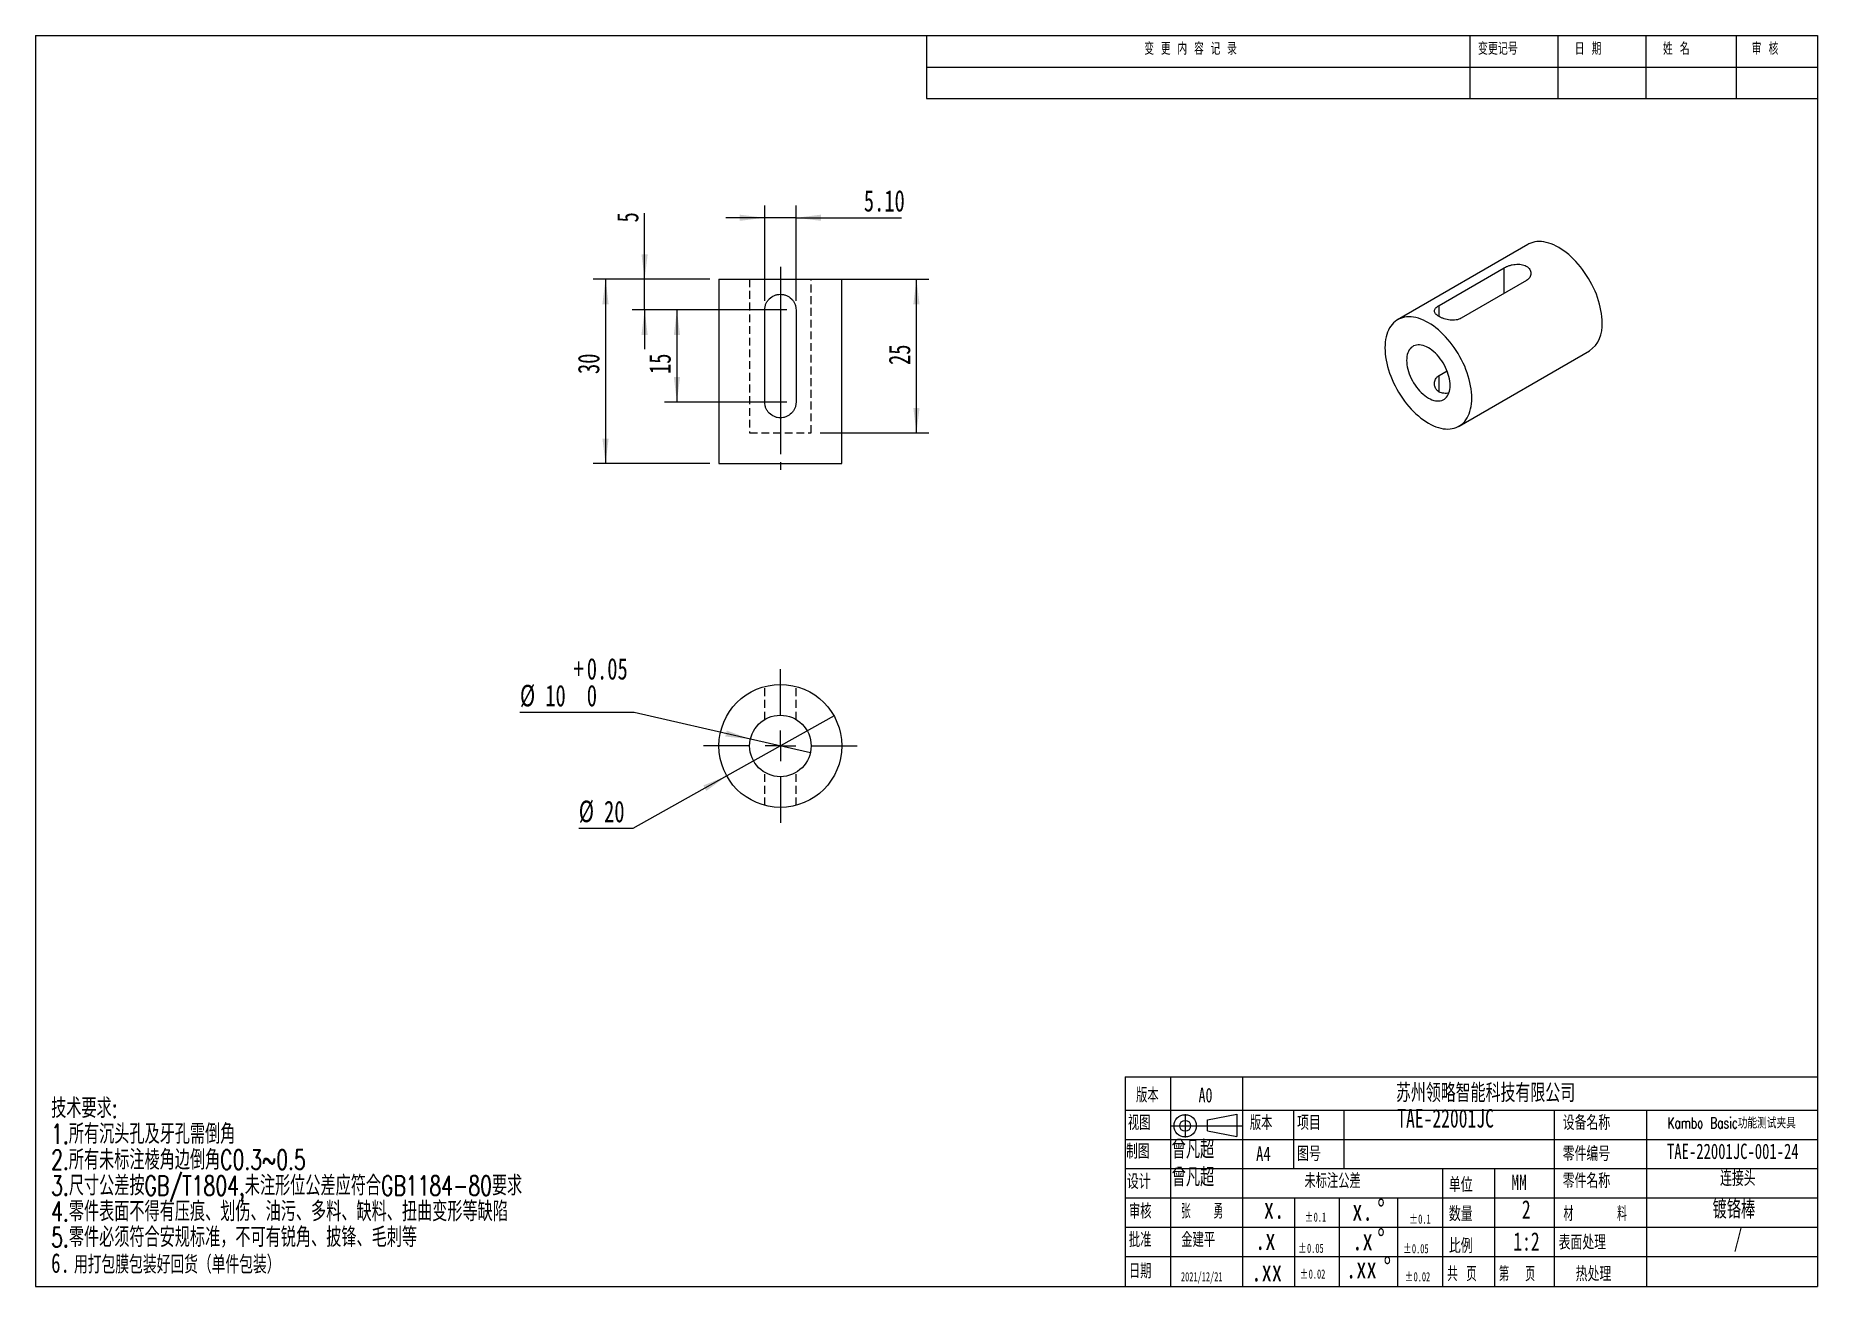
# Model space of a CAD drawing. Extents: x 2 to 292, y 3 to 207.
import ezdxf

# ---------------------------------------------------------------- set-up
doc = ezdxf.new("R2010")
doc.units = 0
for name, pattern in [('SLD-中心线', [34.29, 30.48, -1.27, 1.27, -1.27]), ('SLD-实线', [0]), ('SLD-虚线', [1.905, 1.27, -0.635])]:
    doc.linetypes.add(name, pattern=pattern)
doc.layers.get('0').update_dxf_attribs({"linetype": 'CONTINUOUS'})
for name, color, linetype in [('FORMAT', 7, 'SLD-实线'), ('图层1', 5, 'SLD-中心线'), ('图层7', 7, 'SLD-实线'), ('图框', 7, 'SLD-实线'), ('粗实线', 7, 'SLD-实线')]:
    doc.layers.add(name, color=color, linetype=linetype)
doc.styles.add('SLDTEXTSTYLE0', font='TXT', dxfattribs={"width": 0.7, "bigfont": 'bigfont'})
doc.styles.add('SLDTEXTSTYLE1', font='TXT', dxfattribs={"width": 0.736842, "bigfont": 'bigfont'})
doc.styles.add('SLDTEXTSTYLE2', font='TXT', dxfattribs={"width": 0.7})
doc.styles.add('SLDTEXTSTYLE3', font='TXT', dxfattribs={"width": 0.663})
doc.styles.add('SLDTEXTSTYLE4', font='TXT', dxfattribs={"width": 0.559211, "bigfont": 'bigfont'})
doc.styles.add('SLDTEXTSTYLE5', font='TXT', dxfattribs={"width": 0.736842})
doc.styles.add('SLDTEXTSTYLE6', font='TXT', dxfattribs={"width": 0.629187, "bigfont": 'bigfont'})
doc.styles.add('SLDTEXTSTYLE7', font='TXT', dxfattribs={"width": 0.657895, "bigfont": 'bigfont'})
doc.styles.add('SLDTEXTSTYLE8', font='TXT', dxfattribs={"width": 0.618421, "bigfont": 'bigfont'})
doc.styles.add('SLDTEXTSTYLE9', font='TXT', dxfattribs={"width": 0.58, "bigfont": 'bigfont'})
doc.dimstyles.new('SLDDIMSTYLE0', dxfattribs={"dimtxt": 3.5, "dimasz": 4.08, "dimexe": 0, "dimexo": 0.0625, "dimgap": 0.875, "dimtad": 0, "dimtih": 1, "dimtoh": 1, "dimrnd": 1e-09, "dimzin": 12, "dimtxsty": 'SLDTEXTSTYLE2', "dimblk1": 'NONE', "dimsah": 1, "dimcen": 0, "dimazin": 3, "dimtfac": 1, "dimtmove": 0, "dimatfit": 3, "dimtolj": 1, "dimtzin": 12})
doc.dimstyles.new('SLDDIMSTYLE1', dxfattribs={"dimtxt": 3.5, "dimasz": 4.08, "dimexe": 0, "dimexo": 0.0625, "dimgap": 0.875, "dimtad": 0, "dimtih": 1, "dimtoh": 1, "dimrnd": 1e-09, "dimzin": 12, "dimtxsty": 'SLDTEXTSTYLE2', "dimblk1": 'NONE', "dimsah": 1, "dimcen": 0, "dimazin": 3, "dimtol": 1, "dimtp": 0.05, "dimtfac": 1, "dimtmove": 0, "dimatfit": 3, "dimtolj": 1})
doc.dimstyles.new('SLDDIMSTYLE2', dxfattribs={"dimtxt": 3.5, "dimasz": 4.08, "dimexe": 0, "dimexo": 0.0625, "dimgap": 0.875, "dimtad": 2, "dimrnd": 1e-09, "dimzin": 12, "dimtxsty": 'SLDTEXTSTYLE2', "dimsah": 1, "dimcen": 0.09, "dimazin": 3, "dimtfac": 1, "dimtofl": 0, "dimtmove": 0, "dimatfit": 3, "dimtolj": 1, "dimtzin": 12})
doc.dimstyles.new('SLDDIMSTYLE3', dxfattribs={"dimtxt": 3.5, "dimasz": 4.08, "dimexe": 0, "dimexo": 0.0625, "dimgap": 0.875, "dimtad": 2, "dimrnd": 1e-09, "dimzin": 12, "dimtxsty": 'SLDTEXTSTYLE2', "dimsah": 1, "dimcen": 0.09, "dimazin": 3, "dimtfac": 1, "dimtmove": 0, "dimatfit": 3, "dimtolj": 1, "dimtzin": 12})
doc.dimstyles.new('SLDDIMSTYLE4', dxfattribs={"dimtxt": 3.5, "dimasz": 4.08, "dimexe": 0, "dimexo": 0.0625, "dimgap": 0.875, "dimtad": 2, "dimrnd": 1e-09, "dimzin": 4, "dimtxsty": 'SLDTEXTSTYLE2', "dimsah": 1, "dimcen": 0.09, "dimazin": 3, "dimtfac": 1, "dimtmove": 0, "dimatfit": 3, "dimtolj": 1, "dimtzin": 12})

# ---------------------------------------------------------------- blocks, each defined once
blk = doc.blocks.new('SW_NOTE_0')
at = {"layer": '图层7', "color": 0, "char_height": 1.5, "attachment_point": 1, "style": 'SLDTEXTSTYLE3'}
for s, insert in [('%%p', (0, 1.93)), ('0.05', (1.44, 1.93))]:
    blk.add_mtext(s, dxfattribs=dict(at, insert=insert))
blk = doc.blocks.new('SW_NOTE_1')
at = {"layer": '图层7', "color": 0, "char_height": 1.5, "attachment_point": 1, "style": 'SLDTEXTSTYLE3'}
for s, insert in [('%%p', (0, 1.93)), ('0.02', (1.44, 1.93))]:
    blk.add_mtext(s, dxfattribs=dict(at, insert=insert))
blk = doc.blocks.new('SW_NOTE_2')
at = {"layer": '图层7', "color": 0, "char_height": 1.5, "attachment_point": 1, "style": 'SLDTEXTSTYLE3'}
for s, insert in [('%%p', (0, 1.93)), ('0.1', (1.44, 1.93))]:
    blk.add_mtext(s, dxfattribs=dict(at, insert=insert))
blk = doc.blocks.new('SW_NOTE_3')
at = {"layer": '图层7', "color": 0, "attachment_point": 1}
for s, insert, char_height, style in [('\\M+18B5A术\\M+19776\\M+18B81:', (0, 4.13), 3.2, 'SLDTEXTSTYLE0'), ('1.\\M+18F8A\\M+1974C沉头\\M+18D45\\M+18B79\\M+189E5\\M+18D45\\M+18EF9\\M+1937C\\M+18A70', (0, -0.07), 3.2, 'SLDTEXTSTYLE0'), ('2.\\M+18F8A\\M+1974C\\M+196A2标\\M+1928D棱\\M+18A70边\\M+1937C\\M+18A70C0.3~0.5', (0, -4.27), 3.2, 'SLDTEXTSTYLE0'), ('3.\\M+18EDA\\M+190A1\\M+18CF6\\M+18DB7\\M+188C2GB/T1804,\\M+196A2\\M+1928D\\M+18C60\\M+188CA\\M+18CF6\\M+18DB7应\\M+19584\\M+18D87GB1184-80\\M+19776\\M+18B81', (0, -8.47), 3.2, 'SLDTEXTSTYLE0'), ('4.\\M+197EB\\M+18C8F\\M+1955C\\M+196CA\\M+19573\\M+193BE\\M+1974C压\\M+18DAD\\M+18141划伤\\M+18141\\M+196FB污\\M+18141\\M+191BD\\M+197BF\\M+18141\\M+1E39E\\M+197BF\\M+18141扭\\M+18BC8变\\M+18C60\\M+19399\\M+1E39E\\M+1E89C', (0, -12.67), 3.2, 'SLDTEXTSTYLE0'), ('5.\\M+197EB\\M+18C8F\\M+1954B须\\M+19584\\M+18D87\\M+188C0规标\\M+18F79\\M+18143\\M+19573\\M+189C2\\M+1974C锐\\M+18A70\\M+18141\\M+194E2锋\\M+18141\\M+196D1\\M+18E68\\M+19399', (0, -16.87), 3.2, 'SLDTEXTSTYLE0'), ('6.', (0, -21.07), 3.2, 'SLDTEXTSTYLE2'), ('\\M+19770\\M+191C5\\M+195EF\\M+1968C\\M+195EF\\M+19195\\M+18D44\\M+189F1货\\M+18169单\\M+18C8F\\M+195EF\\M+19195\\M+1816A', (3.72, -21.47), 2.91042, 'SLDTEXTSTYLE0')]:
    blk.add_mtext(s, dxfattribs=dict(at, insert=insert, char_height=char_height, style=style))
blk = doc.blocks.new('SW_NOTE_4')
at = {"layer": '图层7', "color": 0, "char_height": 3.5, "attachment_point": 1, "style": 'SLDTEXTSTYLE2'}
for s, insert in [('.x', (0, 4.51)), ('%%d', (4.07, 4.51))]:
    blk.add_mtext(s, dxfattribs=dict(at, insert=insert))
blk = doc.blocks.new('SW_NOTE_5')
at = {"layer": '图层7', "color": 0, "char_height": 3.5, "attachment_point": 1, "style": 'SLDTEXTSTYLE2'}
for s, insert in [('x.', (0, 4.51)), ('%%d', (4.07, 4.51))]:
    blk.add_mtext(s, dxfattribs=dict(at, insert=insert))
blk = doc.blocks.new('SW_NOTE_6')
at = {"layer": '图层7', "color": 0, "char_height": 3.5, "attachment_point": 1, "style": 'SLDTEXTSTYLE2'}
for s, insert in [('.xx', (0, 4.51)), ('%%d', (6.11, 4.51))]:
    blk.add_mtext(s, dxfattribs=dict(at, insert=insert))
blk = doc.blocks.new('SW_NOTE_7')
at = {"layer": '图层7', "color": 0, "char_height": 1.5, "attachment_point": 1, "style": 'SLDTEXTSTYLE3'}
for s, insert in [('%%p', (0, 1.93)), ('0.1', (1.44, 1.93))]:
    blk.add_mtext(s, dxfattribs=dict(at, insert=insert))
blk = doc.blocks.new('SW_NOTE_8')
at = {"layer": '图层7', "color": 0, "char_height": 1.5, "attachment_point": 1, "style": 'SLDTEXTSTYLE3'}
for s, insert in [('%%p', (0, 1.93)), ('0.05', (1.44, 1.93))]:
    blk.add_mtext(s, dxfattribs=dict(at, insert=insert))
blk = doc.blocks.new('SW_NOTE_9')
at = {"layer": '图层7', "color": 0, "char_height": 1.5, "attachment_point": 1, "style": 'SLDTEXTSTYLE3'}
for s, insert in [('%%p', (0, 1.93)), ('0.02', (1.44, 1.93))]:
    blk.add_mtext(s, dxfattribs=dict(at, insert=insert))
blk = doc.blocks.new('_D')
at = {"layer": '图框', "color": 5}
for p, q in [((132.15, 95.89), (114.69, 86.14)), ((114.69, 86.14), (99.38, 77.59)), ((99.38, 77.59), (90.61, 77.59))]:
    blk.add_line(p, q, dxfattribs=at)
blk.add_solid([(114.69, 86.14), (110.88, 84.59), (111.37, 83.7)], dxfattribs=at)
at = {"layer": '图框', "color": 5, "char_height": 3.5, "attachment_point": 1, "style": 'SLDTEXTSTYLE2'}
for s, insert in [('%%c', (90.61, 82.12)), ('20', (94.72, 82.1))]:
    blk.add_mtext(s, dxfattribs=dict(at, insert=insert))
blk = doc.blocks.new('_NONE')
blk = doc.blocks.new('_D_1')
at = {"layer": '图框', "color": 5}
for p, q in [((99.63, 96.44), (81.03, 96.44)), ((118.55, 92.12), (99.63, 96.44)), ((128.3, 89.9), (118.55, 92.12))]:
    blk.add_line(p, q, dxfattribs=at)
blk.add_solid([(118.55, 92.12), (114.68, 93.53), (114.45, 92.54)], dxfattribs=at)
at = {"layer": '图框', "color": 5, "char_height": 3.5, "attachment_point": 1, "style": 'SLDTEXTSTYLE2'}
for s, insert in [('+', (89.75, 105.32)), ('0.05', (91.91, 105.32)), ('%%c', (81.03, 100.96)), ('10', (85.15, 100.95)), ('0', (91.91, 100.96))]:
    blk.add_mtext(s, dxfattribs=dict(at, insert=insert))
blk = doc.blocks.new('SW_CENTERMARKSYMBOL_0')
at = {"layer": '图框', "color": 0}
for p, q in [((0, 5), (0, 12.5)), ((-5, 0), (-12.5, 0)), ((0, 0), (-2.5, 0)), ((0, 0), (0, 2.5)), ((0, 0), (0, -2.5)), ((0, 0), (2.5, 0)), ((5, 0), (12.5, 0)), ((0, -5), (0, -12.5))]:
    blk.add_line(p, q, dxfattribs=at)
blk = doc.blocks.new('_D_2')
at = {"layer": '图框', "color": 5}
for p, q in [((111.92, 166.94), (92.96, 166.94)), ((94.96, 166.94), (94.96, 136.94)), ((111.92, 136.94), (92.96, 136.94))]:
    blk.add_line(p, q, dxfattribs=at)
for points in [[(94.96, 166.94), (94.45, 162.86), (95.47, 162.86)], [(94.96, 136.94), (95.47, 141.02), (94.45, 141.02)]]:
    blk.add_solid(points, dxfattribs=at)
at = {"layer": '图框', "color": 5, "insert": (90.45, 151.52), "char_height": 3.5, "attachment_point": 1, "rotation": 90, "style": 'SLDTEXTSTYLE2'}
blk.add_mtext('30', dxfattribs=at)
blk = doc.blocks.new('_D_3')
at = {"layer": '图框', "color": 5}
for p, q in [((101.32, 166.94), (101.32, 177.71)), ((111.92, 166.94), (99.32, 166.94)), ((101.32, 161.94), (101.32, 166.94)), ((124.47, 161.94), (99.32, 161.94)), ((101.32, 161.94), (101.32, 155.59))]:
    blk.add_line(p, q, dxfattribs=at)
for points in [[(101.32, 166.94), (101.83, 171.02), (100.81, 171.02)], [(101.32, 161.94), (100.81, 157.86), (101.83, 157.86)]]:
    blk.add_solid(points, dxfattribs=at)
at = {"layer": '图框', "color": 5, "insert": (96.81, 176.18), "char_height": 3.5, "attachment_point": 1, "rotation": 90, "style": 'SLDTEXTSTYLE2'}
blk.add_mtext('5', dxfattribs=at)
blk = doc.blocks.new('_D_4')
at = {"layer": '图框', "color": 5}
for p, q in [((124.47, 161.94), (104.58, 161.94)), ((106.58, 161.94), (106.58, 146.94)), ((124.47, 146.94), (104.58, 146.94))]:
    blk.add_line(p, q, dxfattribs=at)
for points in [[(106.58, 161.94), (106.08, 157.86), (107.09, 157.86)], [(106.58, 146.94), (107.09, 151.02), (106.08, 151.02)]]:
    blk.add_solid(points, dxfattribs=at)
at = {"layer": '图框', "color": 5, "insert": (102.07, 151.52), "char_height": 3.5, "attachment_point": 1, "rotation": 90, "style": 'SLDTEXTSTYLE2'}
blk.add_mtext('15', dxfattribs=at)
blk = doc.blocks.new('_D_5')
at = {"layer": '图框', "color": 5}
for p, q in [((120.87, 176.94), (114.52, 176.94)), ((120.87, 163.44), (120.87, 178.94)), ((125.97, 176.94), (120.87, 176.94)), ((125.97, 163.44), (125.97, 178.94)), ((125.97, 176.94), (143.14, 176.94))]:
    blk.add_line(p, q, dxfattribs=at)
for points in [[(120.87, 176.94), (116.79, 177.45), (116.79, 176.44)], [(125.97, 176.94), (130.05, 176.44), (130.05, 177.45)]]:
    blk.add_solid(points, dxfattribs=at)
at = {"layer": '图框', "color": 5, "insert": (137, 181.46), "char_height": 3.5, "attachment_point": 1, "style": 'SLDTEXTSTYLE2'}
blk.add_mtext('5.10', dxfattribs=at)
blk = doc.blocks.new('_D_6')
at = {"layer": '图框', "color": 5}
for p, q in [((129.92, 166.94), (147.57, 166.94)), ((145.57, 141.94), (145.57, 166.94)), ((129.92, 141.94), (147.57, 141.94))]:
    blk.add_line(p, q, dxfattribs=at)
for points in [[(145.57, 166.94), (145.06, 162.86), (146.07, 162.86)], [(145.57, 141.94), (146.07, 146.02), (145.06, 146.02)]]:
    blk.add_solid(points, dxfattribs=at)
at = {"layer": '图框', "color": 5, "insert": (141.05, 152.99), "char_height": 3.5, "attachment_point": 1, "rotation": 90, "style": 'SLDTEXTSTYLE2'}
blk.add_mtext('25', dxfattribs=at)

msp = doc.modelspace()

# ---------------------------------------------------------------- linework, layer by layer
at = {"color": 7, "linetype": 'SLD-实线'}
for p, q in [((245.104, 172.605), (223.891, 160.359)), ((230.623, 162.676), (241.23, 168.799)), ((113.421, 166.945), (113.421, 136.945)), ((113.421, 166.945), (133.421, 166.945)), ((133.421, 136.945), (133.421, 166.945)), ((244.836, 166.717), (234.229, 160.594)), ((120.871, 146.945), (120.871, 161.945)), ((125.971, 161.945), (125.971, 146.945)), ((233.89, 143.038), (255.103, 155.284)), ((230.623, 151.269), (231.932, 152.025)), ((113.421, 136.945), (133.421, 136.945))]:
    msp.add_line(p, q, dxfattribs=at)
at = {"color": 8, "linetype": 'SLD-实线'}
for p, q in [((241.23, 164.636), (241.23, 168.799)), ((230.623, 160.87), (230.623, 162.676)), ((230.623, 148.626), (230.623, 151.269))]:
    msp.add_line(p, q, dxfattribs=at)
at = {"color": 7, "linetype": 'SLD-虚线'}
for p, q in [((118.421, 166.945), (118.421, 141.945)), ((128.421, 141.945), (128.421, 166.945)), ((118.421, 141.945), (128.421, 141.945)), ((120.871, 95.314), (120.871, 100.682)), ((125.971, 95.314), (125.971, 100.682)), ((120.871, 81.343), (120.871, 86.712)), ((125.971, 81.343), (125.971, 86.712))]:
    msp.add_line(p, q, dxfattribs=at)
at = {"color": 7, "linetype": 'SLD-实线', "flags": 128}
for points in [[(257.175, 159.863), (257.163, 160.345), (257.127, 160.838), (257.067, 161.343), (256.984, 161.856), (256.878, 162.376), (256.748, 162.902), (256.597, 163.431), (256.423, 163.962), (256.228, 164.493), (256.012, 165.021), (255.776, 165.547), (255.521, 166.067), (255.247, 166.579), (254.956, 167.083), (254.649, 167.576), (254.326, 168.057), (253.989, 168.524), (253.639, 168.975), (253.277, 169.41), (252.905, 169.826), (252.522, 170.222), (252.132, 170.597), (251.735, 170.949), (251.332, 171.277), (250.925, 171.581), (250.515, 171.859), (250.104, 172.11), (249.693, 172.334), (249.283, 172.529), (248.876, 172.695), (248.473, 172.832), (248.076, 172.938), (247.685, 173.014), (247.303, 173.059), (246.93, 173.074), (246.568, 173.057), (246.218, 173.01), (245.881, 172.932), (245.559, 172.824), (245.251, 172.686), (245.104, 172.605)], [(235.962, 147.617), (235.95, 148.098), (235.914, 148.592), (235.854, 149.097), (235.771, 149.61), (235.665, 150.13), (235.535, 150.656), (235.383, 151.185), (235.21, 151.716), (235.014, 152.246), (234.798, 152.775), (234.562, 153.301), (234.307, 153.82), (234.034, 154.333), (233.743, 154.837), (233.436, 155.33), (233.113, 155.811), (232.776, 156.278), (232.426, 156.729), (232.064, 157.164), (231.691, 157.58), (231.309, 157.976), (230.919, 158.35), (230.521, 158.703), (230.118, 159.031), (229.712, 159.335), (229.302, 159.613), (228.891, 159.864), (228.479, 160.088), (228.07, 160.283), (227.663, 160.449), (227.26, 160.586), (226.863, 160.692), (226.472, 160.768), (226.09, 160.813), (225.717, 160.828), (225.355, 160.811), (225.005, 160.764), (224.668, 160.686), (224.345, 160.578), (224.038, 160.439), (223.747, 160.271), (223.474, 160.074), (223.219, 159.849), (222.983, 159.596), (222.767, 159.317), (222.572, 159.011), (222.398, 158.681), (222.246, 158.327), (222.117, 157.951), (222.01, 157.554), (221.927, 157.137), (221.867, 156.701), (221.831, 156.249), (221.82, 155.781), (221.831, 155.299), (221.867, 154.805), (221.927, 154.301), (222.01, 153.788), (222.117, 153.268), (222.246, 152.742), (222.398, 152.213), (222.572, 151.682), (222.767, 151.151), (222.983, 150.622), (223.219, 150.097), (223.474, 149.577), (223.747, 149.065), (224.038, 148.561), (224.345, 148.068), (224.668, 147.587), (225.005, 147.12), (225.355, 146.668), (225.717, 146.234), (226.09, 145.818), (226.472, 145.422), (226.863, 145.047), (227.26, 144.695), (227.663, 144.366), (228.07, 144.063), (228.479, 143.785), (228.891, 143.533), (229.302, 143.31), (229.712, 143.115), (230.118, 142.949), (230.521, 142.812), (230.919, 142.706), (231.309, 142.63), (231.691, 142.584), (232.064, 142.57), (232.426, 142.586), (232.776, 142.634), (233.113, 142.712), (233.436, 142.82), (233.743, 142.958), (234.034, 143.126), (234.307, 143.323), (234.562, 143.548), (234.798, 143.801), (235.014, 144.081), (235.21, 144.386), (235.383, 144.716), (235.535, 145.07), (235.665, 145.446), (235.771, 145.844), (235.854, 146.261), (235.914, 146.696), (235.95, 147.149), (235.962, 147.617)], [(232.426, 149.658), (232.414, 150.002), (232.378, 150.358), (232.318, 150.723), (232.235, 151.094), (232.128, 151.47), (232, 151.847), (231.85, 152.223), (231.681, 152.596), (231.492, 152.962), (231.285, 153.32), (231.062, 153.667), (230.824, 154), (230.573, 154.318), (230.311, 154.618), (230.039, 154.898), (229.759, 155.156), (229.473, 155.39), (229.183, 155.599), (228.891, 155.782), (228.599, 155.936), (228.309, 156.062), (228.023, 156.158), (227.743, 156.223), (227.47, 156.258), (227.208, 156.261), (226.957, 156.233), (226.719, 156.174), (226.496, 156.085), (226.289, 155.966), (226.101, 155.817), (225.931, 155.641), (225.781, 155.437), (225.653, 155.208), (225.547, 154.955), (225.463, 154.68), (225.403, 154.384), (225.367, 154.07), (225.355, 153.74), (225.367, 153.396), (225.403, 153.04), (225.463, 152.675), (225.547, 152.304), (225.653, 151.928), (225.781, 151.551), (225.931, 151.174), (226.101, 150.802), (226.289, 150.435), (226.496, 150.077), (226.719, 149.731), (226.957, 149.397), (227.208, 149.08), (227.47, 148.78), (227.743, 148.5), (228.023, 148.242), (228.309, 148.008), (228.599, 147.799), (228.891, 147.616), (229.183, 147.462), (229.473, 147.336), (229.759, 147.24), (230.039, 147.175), (230.311, 147.14), (230.573, 147.137), (230.824, 147.165), (231.062, 147.223), (231.285, 147.313), (231.492, 147.432), (231.681, 147.581), (231.85, 147.757), (232, 147.961), (232.128, 148.19), (232.235, 148.443), (232.318, 148.718), (232.378, 149.014), (232.414, 149.328), (232.426, 149.658)]]:
    msp.add_lwpolyline(points, dxfattribs=at)
at = {"color": 7, "linetype": 'SLD-实线'}
for radius in [10, 5]:
    msp.add_circle((123.421, 91.013), radius, dxfattribs=at)
msp.add_arc((252.19, 159.36), 5.01, 305.5531, 5.75908, dxfattribs=at)
for points, knots in [([(241.23, 168.799), (241.349, 168.868), (241.479, 168.933), (241.756, 169.054), (241.905, 169.11), (242.214, 169.209), (242.373, 169.252), (242.699, 169.322), (242.867, 169.349), (243.364, 169.402), (243.698, 169.398), (244.159, 169.326), (244.308, 169.29), (244.587, 169.196), (244.716, 169.138), (244.952, 169.002), (245.061, 168.922), (245.246, 168.749), (245.325, 168.654), (245.517, 168.349), (245.583, 168.123), (245.583, 167.781), (245.567, 167.669), (245.502, 167.448), (245.454, 167.339), (245.327, 167.136), (245.249, 167.041), (245.063, 166.866), (244.955, 166.787), (244.836, 166.717)], [0, 0, 0, 0, 0.0625, 0.0625, 0.125, 0.125, 0.1875, 0.1875, 0.25, 0.25, 0.375, 0.375, 0.4375, 0.4375, 0.5, 0.5, 0.5625, 0.5625, 0.625, 0.625, 0.75, 0.75, 0.8125, 0.8125, 0.875, 0.875, 0.9375, 0.9375, 1, 1, 1, 1]), ([(120.871, 161.945), (120.871, 162.114), (120.887, 162.28), (120.952, 162.607), (121.002, 162.769), (121.13, 163.078), (121.208, 163.224), (121.393, 163.501), (121.5, 163.631), (121.852, 163.982), (122.135, 164.172), (122.594, 164.363), (122.756, 164.413), (123.085, 164.478), (123.251, 164.495), (123.585, 164.495), (123.755, 164.478), (124.083, 164.413), (124.242, 164.365), (124.706, 164.172), (124.987, 163.985), (125.341, 163.631), (125.446, 163.503), (125.631, 163.227), (125.711, 163.078), (125.839, 162.771), (125.888, 162.612), (125.954, 162.283), (125.971, 162.114), (125.971, 161.945)], [0, 0, 0, 0, 0.0625, 0.0625, 0.125, 0.125, 0.1875, 0.1875, 0.25, 0.25, 0.375, 0.375, 0.4375, 0.4375, 0.5, 0.5, 0.5625, 0.5625, 0.625, 0.625, 0.75, 0.75, 0.8125, 0.8125, 0.875, 0.875, 0.9375, 0.9375, 1, 1, 1, 1]), ([(234.229, 160.594), (234.11, 160.525), (233.98, 160.468), (233.703, 160.375), (233.553, 160.339), (233.245, 160.291), (233.086, 160.278), (232.76, 160.273), (232.592, 160.282), (232.095, 160.334), (231.761, 160.407), (231.3, 160.554), (231.151, 160.61), (230.872, 160.731), (230.743, 160.795), (230.506, 160.932), (230.398, 161.004), (230.213, 161.151), (230.134, 161.226), (229.942, 161.457), (229.876, 161.613), (229.876, 161.85), (229.892, 161.927), (229.956, 162.082), (230.005, 162.161), (230.132, 162.313), (230.21, 162.388), (230.396, 162.535), (230.503, 162.607), (230.623, 162.676)], [0, 0, 0, 0, 0.0625, 0.0625, 0.125, 0.125, 0.1875, 0.1875, 0.25, 0.25, 0.375, 0.375, 0.4375, 0.4375, 0.5, 0.5, 0.5625, 0.5625, 0.625, 0.625, 0.75, 0.75, 0.8125, 0.8125, 0.875, 0.875, 0.9375, 0.9375, 1, 1, 1, 1]), ([(232.214, 148.423), (232.154, 148.412), (231.946, 148.372), (231.596, 148.36), (231.189, 148.397), (230.826, 148.505), (230.524, 148.664), (230.28, 148.871), (230.094, 149.111), (229.963, 149.383), (229.884, 149.687), (229.867, 150.011), (229.918, 150.351), (230.044, 150.682), (230.224, 150.946), (230.423, 151.14), (230.556, 151.226), (230.623, 151.269)], [0, 0, 0, 0, 0.0315647, 0.1097572, 0.1878976, 0.2602764, 0.3326375, 0.3984398, 0.4642629, 0.5309584, 0.5976798, 0.6709223, 0.7441643, 0.8224101, 0.900587, 0.9502971, 1, 1, 1, 1]), ([(125.971, 146.945), (125.971, 146.776), (125.954, 146.61), (125.889, 146.283), (125.839, 146.12), (125.711, 145.812), (125.633, 145.666), (125.448, 145.389), (125.341, 145.259), (124.99, 144.908), (124.706, 144.718), (124.247, 144.527), (124.085, 144.477), (123.756, 144.411), (123.59, 144.395), (123.256, 144.395), (123.086, 144.411), (122.758, 144.477), (122.599, 144.525), (122.135, 144.717), (121.854, 144.905), (121.5, 145.259), (121.395, 145.387), (121.21, 145.662), (121.13, 145.812), (121.002, 146.119), (120.954, 146.278), (120.888, 146.606), (120.871, 146.776), (120.871, 146.945)], [0, 0, 0, 0, 0.0625, 0.0625, 0.125, 0.125, 0.1875, 0.1875, 0.25, 0.25, 0.375, 0.375, 0.4375, 0.4375, 0.5, 0.5, 0.5625, 0.5625, 0.625, 0.625, 0.75, 0.75, 0.8125, 0.8125, 0.875, 0.875, 0.9375, 0.9375, 1, 1, 1, 1])]:
    msp.add_open_spline(points, degree=3, knots=knots, dxfattribs=at)
at = {"layer": 'FORMAT'}
for p, q in [((186.911, 37.198), (186.911, 3.096)), ((198.661, 37.198), (198.661, 3.096)), ((179.553, 31.758), (292.203, 31.758)), ((192.951, 30.201), (197.689, 31.126)), ((192.951, 28.384), (192.951, 30.201)), ((197.689, 31.126), (197.689, 27.459)), ((206.951, 31.758), (206.951, 22.245)), ((215.155, 31.758), (215.155, 22.245)), ((249.362, 31.758), (249.362, 3.096)), ((264.4, 31.758), (264.4, 3.096)), ((179.553, 27.002), (292.203, 27.002)), ((192.951, 28.384), (197.689, 27.459)), ((179.553, 22.245), (292.203, 22.245)), ((231.209, 22.245), (231.209, 3.096)), ((239.69, 3.096), (239.69, 22.245)), ((179.553, 17.488), (292.203, 17.488)), ((207.102, 17.488), (207.102, 3.096)), ((214.371, 17.488), (214.371, 3.096)), ((223.838, 17.488), (223.838, 3.096)), ((179.553, 12.731), (292.203, 12.731)), ((179.553, 7.974), (292.203, 7.974))]:
    msp.add_line(p, q, dxfattribs=at)
at = {"layer": 'FORMAT', "linetype": 'SLD-中心线'}
for p, q in [((186.911, 29.213), (198.518, 29.213)), ((189.302, 31.121), (189.302, 27.304))]:
    msp.add_line(p, q, dxfattribs=at)
at = {"layer": 'FORMAT'}
for radius in [1.813, 0.888]:
    msp.add_circle((189.302, 29.213), radius, dxfattribs=at)
at = {"layer": '图层7', "color": 5}
for p, q in [((147.203, 206.571), (147.203, 196.354)), ((235.632, 206.571), (235.632, 196.354)), ((249.962, 206.571), (249.962, 196.354)), ((264.292, 206.571), (264.292, 196.354)), ((279.004, 206.571), (279.004, 196.354)), ((147.203, 201.442), (292.203, 201.442)), ((147.203, 196.354), (292.203, 196.354))]:
    msp.add_line(p, q, dxfattribs=at)
at = {"layer": '图框', "color": 5, "linetype": 'SLD-中心线'}
msp.add_line((123.421, 168.945), (123.421, 134.945), dxfattribs=at)
at = {"layer": '粗实线', "color": 5}
for p, q in [((2.203, 206.571), (2.203, 3.096)), ((2.203, 206.571), (292.203, 206.571)), ((292.203, 206.571), (292.203, 3.096)), ((2.203, 3.096), (292.203, 3.096))]:
    msp.add_line(p, q, dxfattribs=at)
at = {"layer": '粗实线'}
for q in [(179.553, 3.096), (292.203, 37.198)]:
    msp.add_line((179.553, 37.198), q, dxfattribs=at)

# ---------------------------------------------------------------- block references
at = {"layer": '图层7', "color": 5}
msp.add_blockref('SW_NOTE_3', (4.728, 29.562), dxfattribs=at)
at = {"layer": '图层7'}
for name, p in [('SW_NOTE_5', (216.501, 12.756)), ('SW_NOTE_2', (208.781, 13.184)), ('SW_NOTE_7', (225.794, 12.86)), ('SW_NOTE_4', (216.501, 7.948)), ('SW_NOTE_0', (207.699, 8.118)), ('SW_NOTE_8', (224.773, 8.053)), ('SW_NOTE_1', (207.97, 3.918)), ('SW_NOTE_6', (215.483, 3.373)), ('SW_NOTE_9', (225.043, 3.478))]:
    msp.add_blockref(name, p, dxfattribs=at)
at = {"layer": '图框', "color": 5}
msp.add_blockref('SW_CENTERMARKSYMBOL_0', (123.421, 91.013), dxfattribs=at)

# ---------------------------------------------------------------- texts
at = {"layer": 'FORMAT', "char_height": 2.38125, "attachment_point": 2, "style": 'SLDTEXTSTYLE0'}
for s, insert in [('\\M+194C5\\M+1967B', (183.15, 35.395)), ('\\M+196A2标\\M+1928D\\M+18CF6\\M+18DB7', (213.304, 21.453))]:
    msp.add_mtext(s, dxfattribs=dict(at, insert=insert))
at = {"layer": 'FORMAT', "color": 5, "insert": (192.618, 35.395), "char_height": 2.3813, "attachment_point": 2, "style": 'SLDTEXTSTYLE2'}
msp.add_mtext('A0', dxfattribs=at)
at = {"layer": '图层1'}
for s, insert, char_height, attachment_point, style in [('TAE-22001JC', (231.685, 31.928), 3, 2, 'SLDTEXTSTYLE2'), ('Kambo Basic\\M+18CF7\\M+1945C测试夹\\M+18BEF', (278.253, 30.577), 1.8, 2, 'SLDTEXTSTYLE0'), ('\\M+1915C\\M+1967D\\M+192B4', (187.11, 26.877), 3, 1, 'SLDTEXTSTYLE0'), ('TAE-22001JC-001-24', (278.443, 26.315), 2.5, 2, 'SLDTEXTSTYLE2'), ('\\M+1915C\\M+1967D\\M+192B4', (187.11, 22.349), 3, 1, 'SLDTEXTSTYLE0'), ('连\\M+190DA头', (279.252, 21.91), 2.5, 2, 'SLDTEXTSTYLE0'), ('镀铬\\M+1965F', (278.609, 17.106), 3, 2, 'SLDTEXTSTYLE0'), ('2', (244.822, 17.106), 3, 2, 'SLDTEXTSTYLE2'), ('1:2', (244.857, 11.897), 3, 2, 'SLDTEXTSTYLE2'), ('/', (279.303, 12.462), 3, 2, 'SLDTEXTSTYLE2')]:
    msp.add_mtext(s, dxfattribs=dict(at, insert=insert, char_height=char_height, attachment_point=attachment_point, style=style))
at = {"layer": '图层7', "color": 5, "char_height": 2, "attachment_point": 1}
for s, insert, style in [('变 \\M+18D58 \\M+193E0 \\M+19765 记 录', (182.664, 205.456), 'SLDTEXTSTYLE6'), ('变\\M+18D58记\\M+18D86', (236.958, 205.456), 'SLDTEXTSTYLE1'), ('\\M+193FA \\M+18AFA', (252.719, 205.456), 'SLDTEXTSTYLE7'), ('\\M+190A9 \\M+196BC', (267.083, 205.456), 'SLDTEXTSTYLE7'), ('审 \\M+18A6A', (281.517, 205.456), 'SLDTEXTSTYLE7')]:
    msp.add_mtext(s, dxfattribs=dict(at, insert=insert, style=style))
at = {"layer": '图层7', "attachment_point": 1}
for s, insert, char_height, style in [('苏\\M+18F42领\\M+197AA\\M+19271\\M+1945C\\M+189C8\\M+18B5A\\M+1974C\\M+18CC0\\M+18CF6\\M+18E69', (223.608, 36.065), 3, 'SLDTEXTSTYLE1'), ('视图', (179.988, 30.907), 2.3813, 'SLDTEXTSTYLE0'), ('\\M+194C5\\M+1967B', (199.833, 30.907), 2.38125, 'SLDTEXTSTYLE0'), ('项\\M+196DA', (207.518, 30.907), 2.3813, 'SLDTEXTSTYLE1'), ('设备\\M+196BC\\M+18FCC', (250.753, 30.907), 2.38125, 'SLDTEXTSTYLE1'), ('\\M+190A7图', (179.671, 26.245), 2.3813, 'SLDTEXTSTYLE1'), ('\\M+197EB\\M+18C8F编\\M+18D86', (250.753, 25.857), 2.38125, 'SLDTEXTSTYLE1'), ('A4', (200.841, 25.857), 2.3813, 'SLDTEXTSTYLE5'), ('图\\M+18D86', (207.518, 25.857), 2.3813, 'SLDTEXTSTYLE1'), ('设计', (179.829, 21.328), 2.3813, 'SLDTEXTSTYLE1'), ('单\\M+188CA', (232.23, 20.804), 2.3813, 'SLDTEXTSTYLE1'), ('MM', (242.395, 21.262), 2.5, 'SLDTEXTSTYLE5'), ('\\M+197EB\\M+18C8F\\M+196BC\\M+18FCC', (250.753, 21.453), 2.38125, 'SLDTEXTSTYLE1'), ('审\\M+18A6A', (180.147, 16.508), 2.3813, 'SLDTEXTSTYLE0'), ('张   \\M+19745', (188.618, 16.508), 2.38125, 'SLDTEXTSTYLE9'), ('x.', (202.11, 17.591), 3.5, 'SLDTEXTSTYLE2'), ('\\M+19094\\M+197CA', (232.23, 16.085), 2.38125, 'SLDTEXTSTYLE1'), ('\\M+18DDE      \\M+197BF', (250.886, 16.085), 2.38125, 'SLDTEXTSTYLE4'), ('\\M+194E1\\M+18F79', (180.147, 11.864), 2.38125, 'SLDTEXTSTYLE0'), ('\\M+18BE0\\M+18C9A\\M+195BD', (188.678, 11.864), 2.38125, 'SLDTEXTSTYLE0'), ('.x', (200.684, 12.524), 3.5, 'SLDTEXTSTYLE2'), ('\\M+1955C\\M+196CA处\\M+1979D', (250.094, 11.441), 2.38125, 'SLDTEXTSTYLE1'), ('\\M+194E4\\M+197E1', (232.23, 10.877), 2.38125, 'SLDTEXTSTYLE1'), ('\\M+193FA\\M+18AFA', (180.147, 6.764), 2.38125, 'SLDTEXTSTYLE0'), ('.xx', (200.073, 7.385), 3.5, 'SLDTEXTSTYLE2'), ('\\M+18BA4 页', (231.937, 6.302), 2.3813, 'SLDTEXTSTYLE7'), ('\\M+191E6  页', (240.403, 6.302), 2.38125, 'SLDTEXTSTYLE8'), ('热处\\M+1979D', (252.87, 6.302), 2.3813, 'SLDTEXTSTYLE1'), ('2021/12/21', (188.618, 5.411), 1.5, 'SLDTEXTSTYLE3')]:
    msp.add_mtext(s, dxfattribs=dict(at, insert=insert, char_height=char_height, style=style))

# ---------------------------------------------------------------- dimensions: what is measured, and where the dimension line sits
at = {"layer": '图框', "color": 5}
dim = msp.add_linear_dim(base=(120.871, 176.945), p1=(125.971, 161.945), p2=(120.871, 161.945), dimstyle='SLDDIMSTYLE4', dxfattribs=at)
dim.commit()
dim.dimension.update_dxf_attribs({"geometry": '_D_5', "text_midpoint": (140.07, 176.945), "dimtype": 160})
for base, p1, p2, dimstyle, picture, middle in [((101.322, 166.945), (125.971, 161.945), (113.421, 166.945), 'SLDDIMSTYLE3', '_D_3', (101.322, 176.945)), ((94.96, 136.945), (113.421, 166.945), (113.421, 136.945), 'SLDDIMSTYLE2', '_D_2', (94.96, 153.058)), ((145.565, 166.945), (128.421, 141.945), (128.421, 166.945), 'SLDDIMSTYLE2', '_D_6', (145.565, 154.528)), ((106.584, 146.945), (125.971, 161.945), (125.971, 146.945), 'SLDDIMSTYLE2', '_D_4', (106.584, 153.058))]:
    dim = msp.add_linear_dim(base=base, p1=p1, p2=p2, angle=90, dimstyle=dimstyle, dxfattribs=at)
    dim.commit()
    dim.dimension.update_dxf_attribs({"geometry": picture, "text_midpoint": middle, "dimtype": 160})
for p1, p2, dimstyle, picture, middle in [((128.295, 89.901), (118.546, 92.124), 'SLDDIMSTYLE1', '_D_1', (89.539, 100.8)), ((132.152, 95.888), (114.689, 86.138), 'SLDDIMSTYLE0', '_D', (94.199, 80.524))]:
    dim = msp.add_diameter_dim_2p(p1=p1, p2=p2, dimstyle=dimstyle, dxfattribs=at)
    dim.commit()
    dim.dimension.update_dxf_attribs({"geometry": picture, "text_midpoint": middle, "dimtype": 163})

doc.saveas('drawing.dxf')
